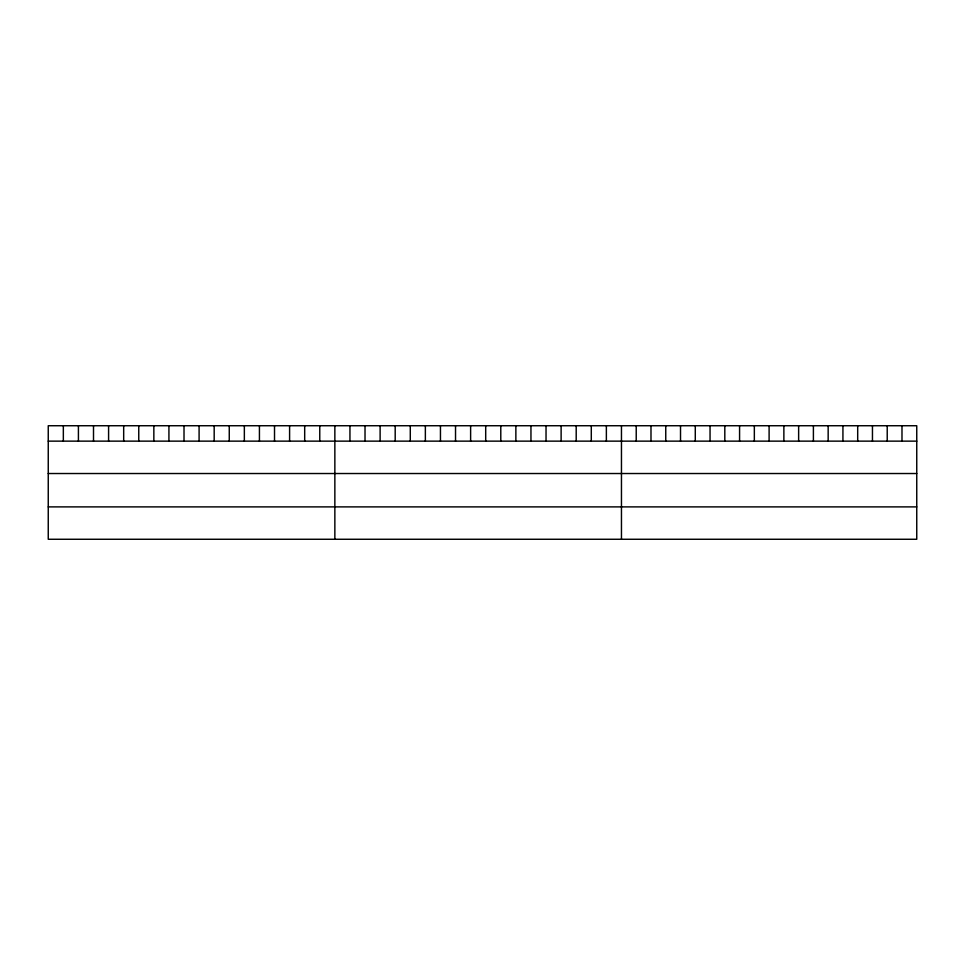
<?xml version="1.0" encoding="UTF-8"?>
<svg xmlns="http://www.w3.org/2000/svg" width="965" height="965" viewBox="0 0 965 965"><rect width="100%" height="100%" fill="white"/><g stroke="black" fill="none" stroke-linecap="round" stroke-linejoin="round"><path stroke-width="1.45" d="M916.75 441.138L916.75 539.266L48.25 539.266L48.25 425.734L916.75 425.734L916.75 441.138L48.25 441.138M48.25 473.526L916.75 473.526M48.25 506.89L916.75 506.89M901.986 425.734L901.986 441.138M887.221 425.734L887.221 441.138M872.457 425.734L872.457 441.138M857.692 425.734L857.692 441.138M842.928 425.734L842.928 441.138M828.163 425.734L828.163 441.138M813.399 425.734L813.399 441.138M798.634 425.734L798.634 441.138M783.87 425.734L783.87 441.138M769.105 425.734L769.105 441.138M754.341 425.734L754.341 441.138M739.576 425.734L739.576 441.138M724.812 425.734L724.812 441.138M710.047 425.734L710.047 441.138M695.283 425.734L695.283 441.138M680.518 425.734L680.518 441.138M665.754 425.734L665.754 441.138M650.989 425.734L650.989 441.138M636.225 425.734L636.225 441.138M621.46 425.734L621.46 539.266M606.37 425.734L606.37 441.138M591.292 425.734L591.292 441.138M576.202 425.734L576.202 441.138M561.123 425.734L561.123 441.138M546.033 425.734L546.033 441.138M530.955 425.734L530.955 441.138M515.865 425.734L515.865 441.138M500.787 425.734L500.787 441.138M485.697 425.734L485.697 441.138M470.618 425.734L470.618 441.138M455.528 425.734L455.528 441.138M440.45 425.734L440.45 441.138M425.36 425.734L425.36 441.138M410.282 425.734L410.282 441.138M395.192 425.734L395.192 441.138M380.114 425.734L380.114 441.138M365.023 425.734L365.023 441.138M349.945 425.734L349.945 441.138M334.855 425.734L334.855 539.266M319.765 425.734L319.765 441.138M304.687 425.734L304.687 441.138M289.597 425.734L289.597 441.138M274.518 425.734L274.518 441.138M259.428 425.734L259.428 441.138M244.35 425.734L244.35 441.138M229.26 425.734L229.26 441.138M214.182 425.734L214.182 441.138M199.092 425.734L199.092 441.138M184.013 425.734L184.013 441.138M168.923 425.734L168.923 441.138M153.845 425.734L153.845 441.138M138.755 425.734L138.755 441.138M123.677 425.734L123.677 441.138M108.587 425.734L108.587 441.138M93.508 425.734L93.508 441.138M78.418 425.734L78.418 441.138M63.34 425.734L63.34 441.138"/></g></svg>
